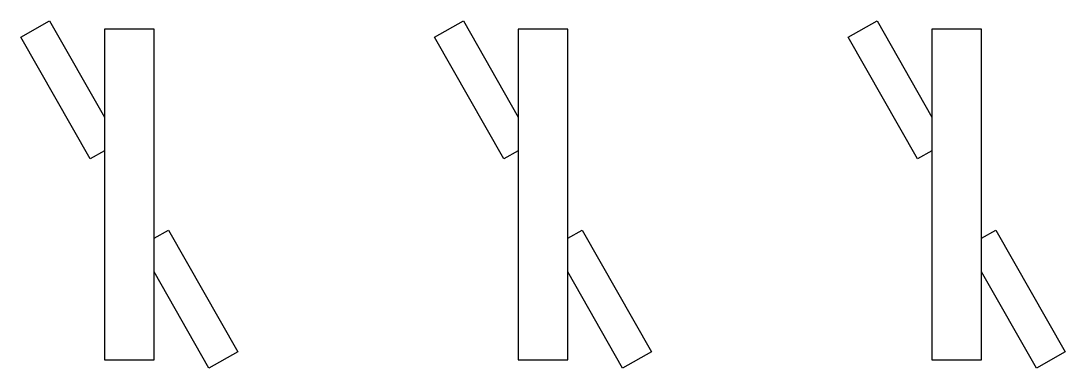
# Model space of a CAD drawing. Header units: millimetres. Extents: x 2.4 to 27.6, y 5.8 to 14.2.
import ezdxf

# ---------------------------------------------------------------- set-up
doc = ezdxf.new("R2010")
doc.units = ezdxf.units.MM
doc.layers.add('CHAMBERS', color=5, linetype='CONTINUOUS')
doc.layers.add('CHANNELS', color=3, linetype='CONTINUOUS')

msp = doc.modelspace()

# ---------------------------------------------------------------- linework, layer by layer
at = {"layer": 'CHAMBERS'}
for points in [[(4.4, 6), (5.6, 6), (5.6, 14), (4.4, 14)], [(14.4, 6), (15.6, 6), (15.6, 14), (14.4, 14)], [(24.4, 6), (25.6, 6), (25.6, 14), (24.4, 14)]]:
    msp.add_lwpolyline(points, close=True, dxfattribs=at)
at = {"layer": 'CHANNELS'}
for points in [[(3.0751, 14.1976), (4.4, 11.8657), (4.4, 11.056), (4.0522, 10.8584), (2.3795, 13.8024)], [(13.0751, 14.1976), (14.4, 11.8657), (14.4, 11.056), (14.0522, 10.8584), (12.3795, 13.8024)], [(23.0751, 14.1976), (24.4, 11.8657), (24.4, 11.056), (24.0522, 10.8584), (22.3795, 13.8024)], [(5.6, 8.944), (5.9478, 9.1416), (7.6205, 6.1976), (6.9249, 5.8024), (5.6, 8.1343)], [(15.6, 8.944), (15.9478, 9.1416), (17.6205, 6.1976), (16.9249, 5.8024), (15.6, 8.1343)], [(25.6, 8.944), (25.9478, 9.1416), (27.6205, 6.1976), (26.9249, 5.8024), (25.6, 8.1343)]]:
    msp.add_lwpolyline(points, close=True, dxfattribs=at)

doc.saveas('drawing.dxf')
